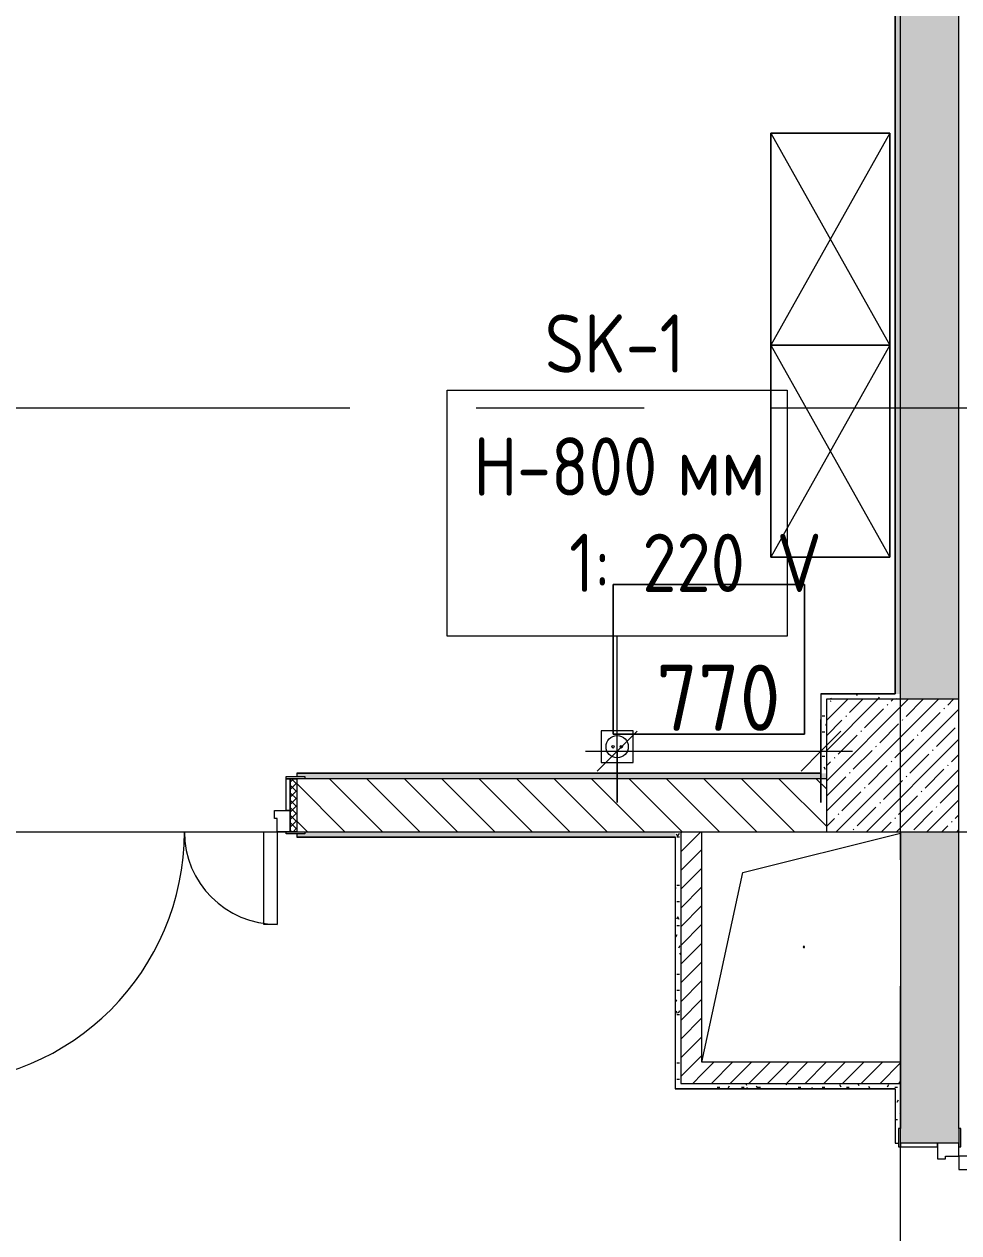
# Model space of a CAD drawing. Header units: millimetres. Extents: x 81382 to 274764, y -8553 to 29000.
# Drawn here: x 117900 to 121430, y 11886 to 16448 of the extents above; entities that cross this region are included whole.
import ezdxf

# ---------------------------------------------------------------- set-up
doc = ezdxf.new("R2010")
doc.units = ezdxf.units.MM
doc.linetypes.add('Осевая', pattern=[3175, 635, -476.25, 1587.5, -476.25])
for name, color, linetype, lineweight in [('A-ANNO-DIMS', 7, 'Continuous', 9), ('A-ANNO-DIMS-100', 7, 'Continuous', 9), ('A-DETL-GENF', 7, 'Continuous', 9), ('A-DOOR', 7, 'Continuous', 9), ('A-DOOR-1', 7, 'Continuous', 13), ('A-DOOR-FRAM', 7, 'Continuous', 13), ('A-DOOR-FRAM-1', 7, 'Continuous', 9), ('A-GENM', 7, 'Continuous', 9), ('A-WALL', 7, 'Continuous', 9), ('E-ELEC-FIXT-IDEN', 7, 'Continuous', 9), ('I-WALL', 7, 'Continuous', 9), ('S-COLS', 7, 'Continuous', 9), ('Оси-2', 7, 'Осевая', 9), ('Электрические приборы', 7, 'Continuous', 9)]:
    doc.layers.add(name, color=color, linetype=linetype, lineweight=lineweight)
for name, color, linetype, lineweight, true_color in [('A-WALL-1', 7, 'Continuous', 9, 0x3c3c3c), ('A-WALL-FNSH-1', 7, 'Continuous', 9, 0x3c3c3c), ('I-FURN-1', 7, 'Continuous', 9, 0xf0f0f0), ('Оси розеток', 7, 'Continuous', 9, 0xff1e23)]:
    doc.layers.add(name, color=color, linetype=linetype, lineweight=lineweight, true_color=true_color)
doc.styles.add('GOST Common_1', font='GOST_Common.ttf', dxfattribs={"width": 0.9, "height": 220})
doc.styles.add('ISOCPEUR', font='isocpeur.ttf', dxfattribs={"width": 0.9, "height": 250})
doc.dimstyles.new('ISO-2_5_0_9К_БОЛЬШОЙ', dxfattribs={"dimscale": 304.8, "dimtxt": 248.995294, "dimasz": 0.492126, "dimexe": 0.393701, "dimexo": 0.984252, "dimgap": 0, "dimtad": 1, "dimdec": 0, "dimrnd": 10, "dimzin": 0, "dimdsep": 46, "dimtxsty": 'ISOCPEUR', "dimblk1": 'OBLIQUE', "dimblk2": 'OBLIQUE', "dimsah": 1, "dimcen": 0.09, "dimdle": 0.393701, "dimazin": 0, "dimtfac": 1, "dimtdec": 4, "dimtix": 1, "dimtmove": 0, "dimatfit": 3, "dimfxl": 1, "dimtvp": 1, "dimtolj": 1, "dimtzin": 0, "dimarcsym": 2})
pattern_1 = [(45, (0, 0), (-35.35534, 35.35534), [])]
pattern_2 = [(0, (0, 0), (121.92, 30.48), [10.058, -81.382, 10.058, -81.382, -487.68]), (0, (0, 0), (121.92, 30.48), [-182.88, 10.058, -172.822, 10.058, -81.382, -213.36]), (0, (0, 0), (121.92, 30.48), [-457.2, 10.058, -50.902, 10.058, -142.342]), (120, (45.72, 15.24), (-87.356454, 90.345817), [10.058, -81.382, 10.058, -81.382, -487.68]), (120, (45.72, 15.24), (-87.356454, 90.345817), [-182.88, 10.058, -172.822, 10.058, -81.382, -213.36]), (120, (45.72, 15.24), (-87.356454, 90.345817), [-457.2, 10.058, -50.902, 10.058, -142.342]), (240, (60.96, 76.2), (-34.563546, -120.825817), [10.058, -81.382, 10.058, -81.382, -487.68]), (240, (60.96, 76.2), (-34.563546, -120.825817), [-182.88, 10.058, -172.822, 10.058, -81.382, -213.36]), (240, (60.96, 76.2), (-34.563546, -120.825817), [-457.2, 10.058, -50.902, 10.058, -142.342])]

# ---------------------------------------------------------------- blocks, each defined once
blk = doc.blocks.new('110_Дверь_СКБ_2Ст - Д-1_л_Лестничная клетка EIS60 2-32142534-План размещения напольных электротехнических лючков и розеток 3 этажа в осях 23-33')
at = {"layer": 'A-DOOR'}
for centre, radius, start, end in [((662.5, 110), 900, 90, 180), ((-637.5, 110), 400, 360, 90)]:
    blk.add_arc(centre, radius, start, end, dxfattribs=at)
at = {"layer": 'A-DOOR-1'}
for p, q in [((662.5, 1010), (612.5, 1010)), ((612.5, 1010), (612.5, 110)), ((662.5, 110), (662.5, 1010)), ((-637.5, 510), (-637.5, 110)), ((-587.5, 510), (-637.5, 510)), ((-587.5, 110), (-587.5, 510)), ((-637.5, 110), (-587.5, 110)), ((612.5, 110), (662.5, 110))]:
    blk.add_line(p, q, dxfattribs=at)
at = {"layer": 'A-DOOR-FRAM'}
for p, q in [((-672.5, 118), (-742.5, 118)), ((-742.5, 118), (-742.5, 110)), ((-742.5, 110), (-672.5, 110)), ((-637.5, 110), (-687.5, 110)), ((-687.5, 110), (-687.5, 30)), ((-672.5, 110), (-672.5, 118)), ((-637.5, 60), (-637.5, 110)), ((662.5, 110), (662.5, 60)), ((712.5, 110), (662.5, 110)), ((767.5, 118), (697.5, 118)), ((697.5, 118), (697.5, 110)), ((697.5, 110), (767.5, 110)), ((712.5, 30), (712.5, 110)), ((767.5, 110), (767.5, 118)), ((-627.5, 60), (-637.5, 60)), ((-627.5, 30), (-627.5, 60)), ((662.5, 60), (652.5, 60)), ((652.5, 60), (652.5, 30)), ((-687.5, 30), (-627.5, 30)), ((-672.5, 30), (-687.5, 30)), ((-687.5, 30), (-687.5, -110)), ((-672.5, -110), (-672.5, 30)), ((652.5, 30), (712.5, 30)), ((712.5, 30), (697.5, 30)), ((697.5, 30), (697.5, -110)), ((712.5, -110), (712.5, 30)), ((-672.5, -110), (-742.5, -110)), ((-742.5, -110), (-742.5, -118)), ((-742.5, -118), (-672.5, -118)), ((-687.5, -110), (-672.5, -110)), ((-672.5, -118), (-672.5, -110)), ((697.5, -110), (712.5, -110)), ((767.5, -110), (697.5, -110)), ((697.5, -110), (697.5, -118)), ((697.5, -118), (767.5, -118)), ((767.5, -118), (767.5, -110))]:
    blk.add_line(p, q, dxfattribs=at)
blk = doc.blocks.new('GM_Отверстие прямоугольное _в плите_ - Отверстие-22722736-План размещения напольных электротехнических лючков и розеток 3 этажа в осях 23-33')
at = {"layer": 'A-GENM'}
for p, q in [((-231, 281), (365, 430)), ((-385, -435), (-231, 281))]:
    blk.add_line(p, q, dxfattribs=at)
for start, end in [(360, 180), (180, 360)]:
    blk.add_arc((0, 0), 2.5, start, end, dxfattribs=at)
blk = doc.blocks.new('BSC_Колонна _Прямоугольная - 500х500-22291386-План размещения напольных электротехнических лючков и розеток 3 этажа в осях 23-33')
at = {"layer": 'S-COLS'}
h = blk.add_hatch(dxfattribs=at)
h.set_pattern_fill('FP_31', color=256, style=0, pattern_type=2)
h.set_pattern_definition([(45, (-121180, -13650), (-57.024626, 57.024626), []), (45, (-121122.975, -13650), (-57.024626, 57.024626), [100.806, -20.161, 3.353, -16.808])])
h.paths.add_polyline_path([(-250, -250), (250, -250), (250, 250), (-250, 250), (-250, -147.9)])
for p, q in [((250, 250), (-250, 250)), ((-250, 250), (-250, -250)), ((250, -250), (250, 250)), ((-250, -250), (250, -250))]:
    blk.add_line(p, q, dxfattribs=at)
blk = doc.blocks.new('Шкаф параметрический - 1_254-V107-План размещения напольных электротехнических лючков и розеток 3 этажа в осях 23-33')
at = {"layer": 'I-FURN-1'}
for p, q in [((0, 0), (800, 450)), ((0, 450), (800, 0)), ((800, 450), (0, 450)), ((0, 450), (0, 0)), ((0, 0), (0, 450)), ((0, 450), (800, 450)), ((800, 0), (800, 450)), ((800, 450), (800, 0)), ((0, 0), (800, 0)), ((800, 0), (0, 0))]:
    blk.add_line(p, q, dxfattribs=at)
blk = doc.blocks.new('Шкаф параметрический - 1_256-V108-План размещения напольных электротехнических лючков и розеток 3 этажа в осях 23-33')
at = {"layer": 'I-FURN-1'}
for p, q in [((0, 0), (800, 450)), ((0, 450), (800, 0)), ((800, 450), (0, 450)), ((0, 450), (0, 0)), ((0, 0), (0, 450)), ((0, 450), (800, 450)), ((800, 0), (800, 450)), ((800, 450), (800, 0)), ((0, 0), (800, 0)), ((800, 0), (0, 0))]:
    blk.add_line(p, q, dxfattribs=at)
blk = doc.blocks.new('Блок Розеток и Выключателей - Блок Розеток и Выключателей_SK1-27371264-План размещения напольных электротехнических лючков и розеток 3 этажа в осях 23-33')
at = {"layer": 'A-DETL-GENF'}
for p, q in [((60, 160), (-60, 160)), ((-60, 160), (-60, 40)), ((60, 40), (60, 160)), ((-60, 40), (60, 40))]:
    blk.add_line(p, q, dxfattribs=at)
for centre, radius in [((0, 100), 42), ((-15.6, 100), 4.8), ((15.6, 100), 4.8)]:
    blk.add_circle(centre, radius, dxfattribs=at)
at = {"layer": 'Оси розеток'}
blk.add_line((0, 0), (0, 40), dxfattribs=at)
blk = doc.blocks.new('110_Дверь_СКБ_2Ст - Д-6_п__ ДОО_Дв_1450x2100h_Дверь из раздевальной в коридор-32358047-План размещения напольных электротехнических лючков и розеток 3 этажа в осях 23-33')
at = {"layer": 'A-DOOR'}
h = blk.add_hatch(dxfattribs=at)
h.set_pattern_fill('FP_65', color=256, style=0, pattern_type=2)
h.set_pattern_definition([(225, (1576.41, -164.685), (-14.14214, 14.14214), []), (135, (1576.41, -164.685), (14.14214, 14.14214), [])])
h.paths.add_polyline_path([(737.5, -100), (737.5, 100), (712.5, 100), (712.5, -100)])
at = {"layer": 'A-DOOR-FRAM-1'}
h = blk.add_hatch(dxfattribs=at)
h.set_pattern_fill('FP_66', color=256, style=0, pattern_type=2)
h.set_pattern_definition([(315, (-546.384, -164.685), (-14.1421, -14.1421), []), (225, (-546.384, -164.685), (-14.1421, 14.1421), [])])
h.paths.add_polyline_path([(-687.5, -100), (-687.5, 100), (-712.5, 100), (-712.5, -100)])
at = {"layer": 'A-DOOR'}
for centre, radius, start, end in [((-637.5, -100), 950, 270, 360), ((662.5, -100), 350, 180, 270)]:
    blk.add_arc(centre, radius, start, end, dxfattribs=at)
at = {"layer": 'A-DOOR-1'}
for p, q in [((-637.5, -100), (-587.5, -100)), ((-637.5, -1050), (-637.5, -100)), ((-587.5, -100), (-587.5, -1050)), ((612.5, -100), (662.5, -100)), ((612.5, -450), (612.5, -100)), ((662.5, -100), (662.5, -450)), ((662.5, -450), (612.5, -450)), ((-587.5, -1050), (-637.5, -1050))]:
    blk.add_line(p, q, dxfattribs=at)
at = {"layer": 'A-DOOR-FRAM'}
for p, q in [((-742.5, 108), (-672.5, 108)), ((-742.5, 100), (-742.5, 108)), ((-672.5, 100), (-742.5, 100)), ((-712.5, 100), (-687.5, 100)), ((-712.5, -100), (-712.5, 100)), ((-687.5, 100), (-687.5, -100)), ((-687.5, 100), (-672.5, 100)), ((-687.5, -20), (-687.5, 100)), ((-672.5, 108), (-672.5, 100)), ((-672.5, 100), (-672.5, -20)), ((697.5, 100), (697.5, 108)), ((697.5, 108), (767.5, 108)), ((697.5, -20), (697.5, 100)), ((697.5, 100), (712.5, 100)), ((767.5, 100), (697.5, 100)), ((712.5, -100), (712.5, 100)), ((712.5, 100), (737.5, 100)), ((712.5, 100), (712.5, -20)), ((737.5, 100), (737.5, -100)), ((767.5, 108), (767.5, 100)), ((-687.5, -20), (-627.5, -20)), ((-687.5, -100), (-687.5, -20)), ((-672.5, -20), (-687.5, -20)), ((-627.5, -20), (-627.5, -50)), ((652.5, -20), (712.5, -20)), ((652.5, -50), (652.5, -20)), ((712.5, -20), (697.5, -20)), ((712.5, -20), (712.5, -100)), ((-637.5, -50), (-637.5, -100)), ((-627.5, -50), (-637.5, -50)), ((662.5, -50), (652.5, -50)), ((662.5, -100), (662.5, -50)), ((-742.5, -100), (-672.5, -100)), ((-742.5, -108), (-742.5, -100)), ((-672.5, -108), (-742.5, -108)), ((-687.5, -100), (-712.5, -100)), ((-637.5, -100), (-687.5, -100)), ((-672.5, -100), (-672.5, -108)), ((712.5, -100), (662.5, -100)), ((697.5, -108), (697.5, -100)), ((697.5, -100), (767.5, -100)), ((767.5, -108), (697.5, -108)), ((737.5, -100), (712.5, -100)), ((767.5, -100), (767.5, -108))]:
    blk.add_line(p, q, dxfattribs=at)
blk = doc.blocks.new('DIMBLOCK15-План размещения напольных электротехнических лючков и розеток 3 этажа в осях 23-33')
at = {"layer": 'A-ANNO-DIMS-100'}
for p, q in [((120139.8, 13510.2), (120139.8, 13824.1)), ((120909, 13510.2), (120909, 13824.1)), ((120019.8, 13704.1), (121029, 13704.1)), ((120139.8, 13704.1), (120139.8, 13510.2)), ((120909, 13704.1), (120909, 13510.2))]:
    blk.add_line(p, q, dxfattribs=at)
at = {"layer": 'A-ANNO-DIMS-100', "lineweight": 20}
for p, q in [((120139.8, 13704.1), (120214.8, 13779.1)), ((120909, 13704.1), (120984, 13779.1)), ((120139.8, 13704.1), (120064.8, 13629.1)), ((120909, 13704.1), (120834, 13629.1))]:
    blk.add_line(p, q, dxfattribs=at)
at = {"layer": 'A-ANNO-DIMS-100', "color": 0, "insert": (120287.4, 14030.8), "char_height": 250, "width": 568.858, "attachment_point": 1, "line_spacing_factor": 1.149209, "style": 'ISOCPEUR'}
blk.add_mtext('770', dxfattribs=at)
blk = doc.blocks.new('_Oblique')
at = {"color": 0, "linetype": 'ByBlock', "lineweight": -2}
blk.add_line((-0.5, -0.5), (0.5, 0.5), dxfattribs=at)

msp = doc.modelspace()

# ---------------------------------------------------------------- hatches: boundary and pattern name
at = {"layer": 'I-WALL'}
h = msp.add_hatch(dxfattribs=at)
h.set_pattern_fill('FP_4', color=256, style=0, pattern_type=2)
h.set_pattern_definition([(45, (0, 0), (-57.024626, 57.024626), []), (45, (57.025, 0), (-57.024626, 57.024626), [100.806, -20.161, 3.353, -16.808])])
h.paths.add_polyline_path([(121210, 10380), (121430, 10380), (121430, 10825), (121210, 10825), (121210, 10400)])
h.paths.add_polyline_path([(121430, 12225), (121430, 13400), (121210, 13400), (121210, 12225), (121380, 12225)])
h.paths.add_polyline_path([(121210, 13900), (121430, 13900), (121430, 18600), (121210, 18600), (121210, 13920)])
h.paths.add_polyline_path([(121210, 19100), (121430, 19100), (121430, 19110), (121210, 19110)])
h = msp.add_hatch(dxfattribs=at)
h.set_pattern_fill('FP_35', color=256, style=0, pattern_type=2)
h.set_pattern_definition(pattern_2)
h.paths.add_polyline_path([(121190, 13920), (121210, 13920), (121210, 18600), (121190, 18600), (121190, 13921)])
h = msp.add_hatch(dxfattribs=at)
h.set_pattern_fill('FP_35', color=256, style=0, pattern_type=2)
h.set_pattern_definition(pattern_2)
h.paths.add_polyline_path([(120930, 13620), (120930, 13920), (120910, 13920), (120910, 13620)])
h = msp.add_hatch(dxfattribs=at)
h.set_pattern_fill('FP_35', color=256, style=0, pattern_type=2)
h.set_pattern_definition(pattern_2)
h.paths.add_polyline_path([(120930, 13900), (121210, 13900), (121210, 13920), (120930, 13920)])
h = msp.add_hatch(dxfattribs=at)
h.set_pattern_fill('FP_3', color=256, style=0, pattern_type=2)
h.set_pattern_definition([(135, (0, 0), (-70.71068, -70.71068), [])])
h.paths.add_polyline_path([(120930, 13400), (120930, 13600), (118930.4, 13600), (118930.4, 13400), (120460, 13400)])
h.paths.add_polyline_path([(117480.4, 13400), (117480.4, 13600), (116100, 13600), (116100, 13400), (117450.4, 13400)])
h.paths.add_polyline_path([(115600, 13400), (115600, 13600), (111050, 13600), (111050, 13400), (115077.2, 13400)])
h.paths.add_polyline_path([(110550, 13400), (110550, 13600), (109770, 13600), (109770, 13400), (109989.4, 13400)])
h.paths.add_polyline_path([(108320, 13400), (108320, 13600), (103000, 13600), (103000, 13400), (108290, 13400)])
h.paths.add_polyline_path([(101550, 13400), (101550, 13600), (101100, 13600), (101100, 13400), (101520, 13400)])
h = msp.add_hatch(dxfattribs=at)
h.set_pattern_fill('FP_35', color=256, style=0, pattern_type=2)
h.set_pattern_definition(pattern_2)
h.paths.add_polyline_path([(120930, 13600), (120930, 13620), (118930.4, 13620), (118930.4, 13608), (118960.4, 13608), (118960.4, 13600), (120164.9, 13600)])
h.paths.add_polyline_path([(117300.4, 13600), (117450.4, 13600), (117450.4, 13608), (117480.4, 13608), (117480.4, 13620), (117300.4, 13620)])
h = msp.add_hatch(dxfattribs=at)
h.set_pattern_fill('FP_35', color=256, style=0, pattern_type=2)
h.set_pattern_definition(pattern_2)
h.paths.add_polyline_path([(120359, 13380), (120360, 13380), (120360, 13400), (118960.4, 13399.6), (118960.4, 13392), (118930.4, 13392), (118930.4, 13380), (120164.9, 13380)])
h.paths.add_polyline_path([(117450.4, 13380), (117480.4, 13380), (117480.4, 13392), (117450.4, 13392), (117450.4, 13400), (109800, 13400), (109800, 13392), (109770, 13392), (109770, 13380), (115077.2, 13380)])
h.paths.add_polyline_path([(108081.5, 13380), (108320, 13380), (108320, 13392), (108290, 13392), (108290, 13400), (103030, 13400), (103030, 13392), (103000, 13392), (103000, 13380), (107445.6, 13380)])
h.paths.add_polyline_path([(101520, 13380), (101550, 13380), (101550, 13392), (101520, 13392), (101520, 13400), (100630, 13400), (100630, 13392), (100600, 13392), (100600, 13380), (101100, 13380)])
h.paths.add_polyline_path([(99620, 13380), (99650, 13380), (99650, 13392), (99620, 13392), (99620, 13400), (98700, 13400), (98700, 13380), (98720, 13380)])
h = msp.add_hatch(dxfattribs=at)
h.set_pattern_fill('FP_35', color=256, style=0, pattern_type=2)
h.set_pattern_definition(pattern_2)
h.paths.add_polyline_path([(120380, 12450), (120380, 13400), (120360, 13400), (120360, 12450)])
h = msp.add_hatch(dxfattribs=at)
h.set_pattern_fill('FP_5', color=256, style=0, pattern_type=2)
h.set_pattern_definition(pattern_1)
h.paths.add_polyline_path([(120460, 12450), (120460, 13400), (120380, 13400), (120380, 12450)])
h = msp.add_hatch(dxfattribs=at)
h.set_pattern_fill('FP_5', color=256, style=0, pattern_type=2)
h.set_pattern_definition(pattern_1)
h.paths.add_polyline_path([(121210, 12450), (121210, 12530), (120460, 12530), (120460, 12450)])
h = msp.add_hatch(dxfattribs=at)
h.set_pattern_fill('FP_35', color=256, style=0, pattern_type=2)
h.set_pattern_definition(pattern_2)
h.paths.add_polyline_path([(121190, 12430), (121210, 12430), (121210, 12450), (120360, 12450), (120360, 12430), (121189, 12430)])
h = msp.add_hatch(dxfattribs=at)
h.set_pattern_fill('FP_35', color=256, style=0, pattern_type=2)
h.set_pattern_definition(pattern_2)
h.paths.add_polyline_path([(121202, 10620), (121210, 10620), (121210, 10770), (121202, 10770), (121202, 10825), (121190, 10825), (121190, 10620)])
h.paths.add_polyline_path([(121202, 12225), (121202, 12280), (121210, 12280), (121210, 12430), (121190, 12430), (121190, 12225)])

# ---------------------------------------------------------------- linework, layer by layer
at = {"layer": 'A-WALL'}
for p, q in [((121190, 13920), (121190, 18580)), ((121210, 13900), (121210, 18600)), ((121430, 13900), (121430, 18600)), ((120910, 13620), (120910, 13920)), ((120930, 13920), (121190, 13920)), ((120910, 13620), (118930.4, 13620)), ((120930, 13600), (118960.4, 13600)), ((120360, 13380), (118930.4, 13380)), ((118960.4, 13400), (120360, 13400)), ((120360, 12450), (120360, 13380)), ((121430, 12280), (121430, 13400)), ((121190, 12430), (121190, 12225)), ((121210, 12450), (121210, 12280))]:
    msp.add_line(p, q, dxfattribs=at)
at = {"layer": 'A-WALL-1'}
for p, q in [((118930.4, 13620), (118930.4, 13608)), ((118930.4, 13392), (118930.4, 13380)), ((120360, 13400), (120930, 13400)), ((120380, 13400), (120380, 12450)), ((120460, 12530), (120460, 13400)), ((121210, 13400), (121210, 12450)), ((121210, 12530), (120460, 12530)), ((120380, 12450), (121210, 12450)), ((121189, 12430), (121190, 12430)), ((121190, 12225), (121202, 12225))]:
    msp.add_line(p, q, dxfattribs=at)
at = {"layer": 'A-WALL-FNSH-1'}
for p, q in [((121189, 18579), (121189, 13921)), ((120909, 13921), (120909, 13621)), ((121189, 13921), (120909, 13921)), ((120910, 13920), (120930, 13920)), ((120909, 13621), (118930.4, 13621)), ((118930.4, 13621), (118930.4, 13620)), ((118930.4, 13380), (118930.4, 13379)), ((118930.4, 13379), (120359, 13379)), ((120359, 13379), (120359, 12429)), ((120359, 12429), (121189, 12429)), ((120360, 12430), (120360, 12450)), ((121189, 12430), (120360, 12430)), ((121189, 12429), (121189, 12225)), ((121189, 12225), (121190, 12225))]:
    msp.add_line(p, q, dxfattribs=at)
at = {"layer": 'E-ELEC-FIXT-IDEN'}
msp.add_line((120139.8, 13780.8), (120139.8, 14138.4), dxfattribs=at)
at = {"layer": 'E-ELEC-FIXT-IDEN', "flags": 128}
msp.add_lwpolyline([(119498, 15066.4), (120781.6, 15066.4), (120781.6, 14138.4), (119498, 14138.4)], close=True, dxfattribs=at)
at = {"layer": 'I-FURN-1'}
for p, q in [((120847.2, 14332.8), (120125.2, 14332.8)), ((120125.2, 14332.8), (120125.2, 13767.8)), ((120125.2, 13767.8), (120125.2, 14332.8)), ((120125.2, 14332.8), (120847.2, 14332.8)), ((120847.2, 13767.8), (120847.2, 14332.8)), ((120847.2, 14332.8), (120847.2, 13767.8)), ((120125.2, 13767.8), (120847.2, 13767.8)), ((120847.2, 13767.8), (120125.2, 13767.8))]:
    msp.add_line(p, q, dxfattribs=at)
at = {"layer": 'Оси-2'}
for p, q in [((121210, 593.7), (121210, 18900)), ((84681.8, 15000), (122160, 15000)), ((84681.8, 13400), (122130, 13400))]:
    msp.add_line(p, q, dxfattribs=at)

# ---------------------------------------------------------------- block references
at = {"layer": 'A-DOOR'}
msp.add_blockref('110_Дверь_СКБ_2Ст - Д-6_п__ ДОО_Дв_1450x2100h_Дверь из раздевальной в коридор-32358047-План размещения напольных электротехнических лючков и розеток 3 этажа в осях 23-33', (118192.9, 13500), dxfattribs=at)
at = {"layer": 'A-DOOR', "rotation": 269.9999999999998}
msp.add_blockref('110_Дверь_СКБ_2Ст - Д-1_л_Лестничная клетка EIS60 2-32142534-План размещения напольных электротехнических лючков и розеток 3 этажа в осях 23-33', (121320, 11537.5), dxfattribs=at)
at = {"layer": 'A-GENM'}
msp.add_blockref('GM_Отверстие прямоугольное _в плите_ - Отверстие-22722736-План размещения напольных электротехнических лючков и розеток 3 этажа в осях 23-33', (120845, 12965), dxfattribs=at)
at = {"layer": 'I-FURN-1'}
for name, p, rotation in [('Шкаф параметрический - 1_256-V108-План размещения напольных электротехнических лючков и розеток 3 этажа в осях 23-33', (120720, 16036.5), 269.999999999997), ('Шкаф параметрический - 1_254-V107-План размещения напольных электротехнических лючков и розеток 3 этажа в осях 23-33', (120720, 15236.5), 269.9999999999986)]:
    msp.add_blockref(name, p, dxfattribs=dict(at, rotation=rotation))
at = {"layer": 'S-COLS'}
msp.add_blockref('BSC_Колонна _Прямоугольная - 500х500-22291386-План размещения напольных электротехнических лючков и розеток 3 этажа в осях 23-33', (121180, 13650), dxfattribs=at)
at = {"layer": 'Электрические приборы'}
msp.add_blockref('Блок Розеток и Выключателей - Блок Розеток и Выключателей_SK1-27371264-План размещения напольных электротехнических лючков и розеток 3 этажа в осях 23-33', (120139.8, 13620.8), dxfattribs=at)

# ---------------------------------------------------------------- texts
at = {"layer": 'E-ELEC-FIXT-IDEN', "char_height": 220, "attachment_point": 1, "style": 'GOST Common_1'}
for s, insert, width in [('SK-1', (119866.2, 15352.7), 656.582), ('H-800 ', (119598, 14888.7), 930.759), ('мм', (120366, 14888.7), 375.19), ('   1: 220 V', (119598, 14524.9), 1291.519)]:
    msp.add_mtext(s, dxfattribs=dict(at, insert=insert, width=width))

# ---------------------------------------------------------------- dimensions: what is measured, and where the dimension line sits
at = {"layer": 'A-ANNO-DIMS'}
dim = msp.add_linear_dim(base=(120909, 13704.1), p1=(120139.8, 13810.2), p2=(120909, 13810.2), dimstyle='ISO-2_5_0_9К_БОЛЬШОЙ', override={"dimpost": '<>', "dimfxl": 769.195201}, dxfattribs=at)
dim.commit()
dim.dimension.update_dxf_attribs({"geometry": 'DIMBLOCK15-План размещения напольных электротехнических лючков и розеток 3 этажа в осях 23-33', "text_midpoint": (120524.4, 13829.1)})

doc.saveas('drawing.dxf')
